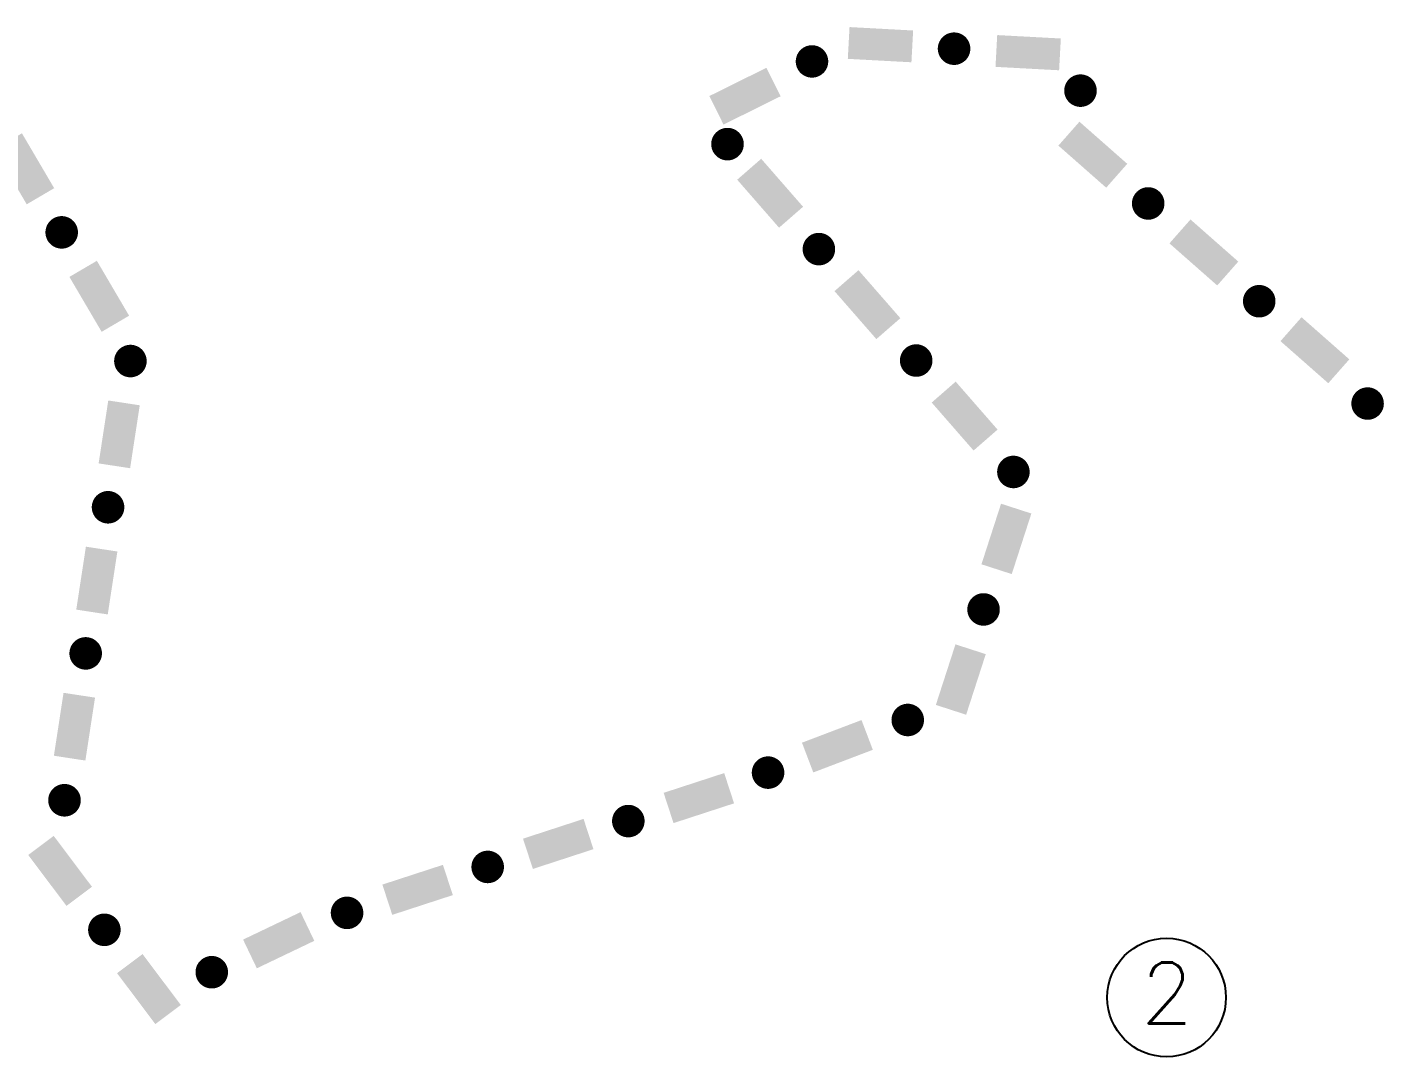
# Model space of a CAD drawing. Extents: x 587451 to 600081, y 7506605 to 7515945.
# Drawn here: x 591717 to 593276, y 7512152 to 7513336 of the extents above; entities that cross this region are included whole.
import ezdxf
from ezdxf.enums import TextEntityAlignment as Align

# ---------------------------------------------------------------- set-up
doc = ezdxf.new("R2010")
doc.units = 0
doc.header["$LTSCALE"] = 280
doc.header["$MEASUREMENT"] = 0
for name, color, linetype in [('ESTACAO', 5, 'CONTINUOUS'), ('LIMITE-PROJETO', 1, 'CONTINUOUS'), ('TEXTO2', 5, 'CONTINUOUS')]:
    doc.layers.add(name, color=color, linetype=linetype)
doc.styles.get("Standard").update_dxf_attribs({"font": 'ROMANSBR.SHX'})

# ---------------------------------------------------------------- blocks, each defined once
blk = doc.blocks.new('1')
at = {"layer": 'LIMITE-PROJETO'}
blk.add_solid([(-36.6, -18.3), (-36.6, 18.3), (36.6, -18.3), (36.6, 18.3)], dxfattribs=at)
blk = doc.blocks.new('1Q')
at = {"layer": 'LIMITE-PROJETO', "const_width": 18.7}
blk.add_lwpolyline([(-94.6, 0, 1), (-75.9, 0, 1)], format="xyb", close=True, dxfattribs=at)
at = {"layer": 'ESTACAO'}
blk.add_blockref('1', (0, 0), dxfattribs=at)

msp = doc.modelspace()

# ---------------------------------------------------------------- linework, layer by layer
at = {"layer": 'LIMITE-PROJETO', "const_width": 18.7}
for points in [[(592609.2, 7513296.9, 1), (592627.8, 7513295.8, 1)], [(592920, 7513268.9, 1), (592934.1, 7513256.6, 1)], [(592513, 7513197.1, 1), (592529.8, 7513205.4, 1)], [(593247.7, 7512904.2, 1), (593266.2, 7512901.8, 1)], [(592725.7, 7512530.3, 1), (592731.4, 7512548.1, 1)], [(591753.9, 7512454.4, 1), (591765.2, 7512439.4, 1)]]:
    msp.add_lwpolyline(points, format="xyb", close=True, dxfattribs=at)
at = {"layer": 'TEXTO2'}
msp.add_circle((593026, 7512220.1), 68.2, dxfattribs=at)

# ---------------------------------------------------------------- block references
at = {"layer": 'ESTACAO'}
for name, p, rotation in [('1', (592697.2, 7513315.6), 356.9156394630673), ('1Q', (592866.9, 7513306.4), 356.9156394630673), ('1', (592541.5, 7513256.4), 26.36676456503636), ('1', (592941.2, 7513189.1), 318.62261845399), ('1', (591713.4, 7513172.9), 300.4139004107394), ('1Q', (592570.4, 7513144.8), 131.0989712831301), ('1Q', (593068.8, 7513076.7), 318.62261845399), ('1Q', (591799.5, 7513026.3), 300.4139004107394), ('1Q', (592682.2, 7513016.7), 131.0989712831301), ('1Q', (593196.4, 7512964.3), 318.62261845399), ('1Q', (591822.4, 7512867.6), 261.2974387669457), ('1Q', (592793.9, 7512888.6), 131.0989712831301), ('1Q', (591796.7, 7512699.5), 261.2974387669457), ('1Q', (592841.9, 7512747.4), 72.05960893039628), ('1Q', (591771, 7512531.5), 261.2974387669457), ('1', (592789.5, 7512585.7), 72.05960893039628), ('1Q', (592647.7, 7512509), 20.8270773954497), ('1Q', (592488.5, 7512449.4), 18.07425853842286), ('1Q', (592326.9, 7512396.7), 18.07425853842286), ('1', (591754.5, 7512365.7), 306.9259711858466), ('1Q', (592165.3, 7512343.9), 18.07425853842286), ('1Q', (591856.6, 7512229.8), 306.9259711858466), ('1Q', (592005.7, 7512286), 25.56334777895847)]:
    msp.add_blockref(name, p, dxfattribs=dict(at, rotation=rotation))

# ---------------------------------------------------------------- texts
at = {"layer": 'TEXTO2'}
msp.add_text('2', height=70, dxfattribs=at).set_placement((593026.4, 7512190.4), align=Align.CENTER)

doc.saveas('drawing.dxf')
